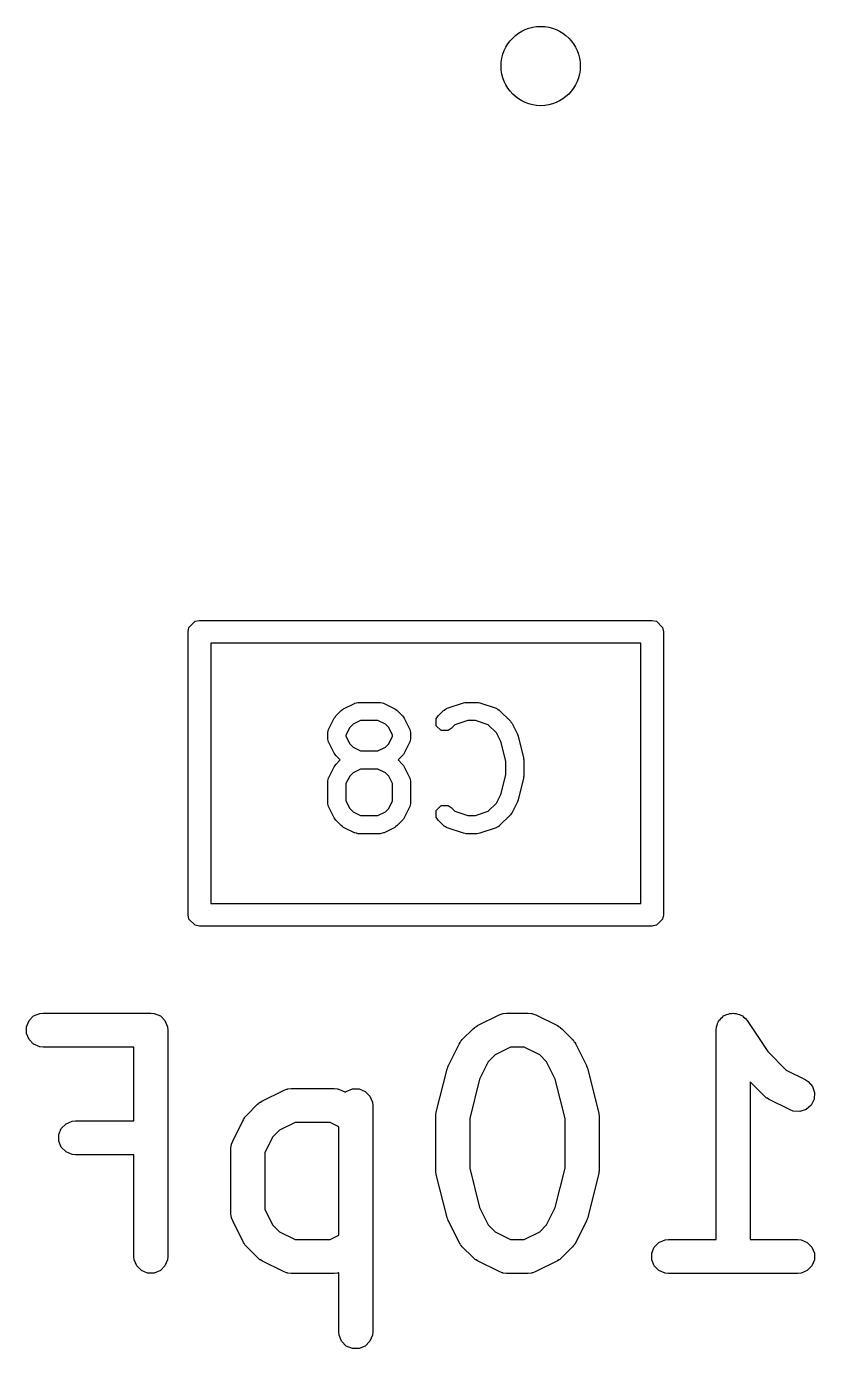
# Model space of a CAD drawing. Extents: x -0.08 to 1.99, y 0.07 to 3.69.
# Drawn here: x 1.2027 to 1.3398, y 0.8469 to 1.0769 of the extents above; entities that cross this region are included whole.
import ezdxf

# ---------------------------------------------------------------- set-up
doc = ezdxf.new("R2010")
doc.units = 0
doc.header["$MEASUREMENT"] = 0
doc.layers.add('BLACK', color=7, linetype='CONTINUOUS')

msp = doc.modelspace()

# ---------------------------------------------------------------- linework, layer by layer
at = {"layer": 'BLACK', "linetype": 'CONTINUOUS'}
for p, q in [((1.23096, 0.97237), (1.23202, 0.97343)), ((1.23202, 0.97343), (1.23278, 0.97358)), ((1.23278, 0.97358), (1.31152, 0.97358)), ((1.31152, 0.97358), (1.31227, 0.97343)), ((1.31227, 0.97343), (1.31333, 0.97237)), ((1.23081, 0.97161), (1.23096, 0.97237)), ((1.23081, 0.9224), (1.23081, 0.97161)), ((1.31333, 0.97237), (1.31348, 0.97161)), ((1.31348, 0.97161), (1.31348, 0.9224)), ((1.23474, 0.96965), (1.23474, 0.92437)), ((1.30955, 0.96965), (1.23474, 0.96965)), ((1.30955, 0.92437), (1.30955, 0.96965)), ((1.25785, 0.95822), (1.25972, 0.95916)), ((1.25972, 0.95916), (1.2598, 0.95918)), ((1.2598, 0.95918), (1.25983, 0.9592)), ((1.25983, 0.9592), (1.26007, 0.95925)), ((1.26007, 0.95925), (1.26032, 0.95932)), ((1.26032, 0.95932), (1.26035, 0.95931)), ((1.26035, 0.95931), (1.26043, 0.95932)), ((1.26043, 0.95932), (1.26418, 0.95932)), ((1.26418, 0.95932), (1.26426, 0.95931)), ((1.26426, 0.95931), (1.26429, 0.95932)), ((1.26429, 0.95932), (1.26453, 0.95925)), ((1.26453, 0.95925), (1.26478, 0.9592)), ((1.26478, 0.9592), (1.26481, 0.95918)), ((1.26481, 0.95918), (1.26488, 0.95916)), ((1.26488, 0.95916), (1.26676, 0.95822)), ((1.27587, 0.95831), (1.27868, 0.95924)), ((1.27868, 0.95924), (1.27893, 0.95928)), ((1.27893, 0.95928), (1.27918, 0.95932)), ((1.27918, 0.95932), (1.28105, 0.95932)), ((1.28105, 0.95932), (1.2813, 0.95928)), ((1.2813, 0.95928), (1.28155, 0.95924)), ((1.28155, 0.95924), (1.28436, 0.95831)), ((1.25621, 0.95658), (1.25636, 0.95678)), ((1.25636, 0.95678), (1.2565, 0.95699)), ((1.2565, 0.95699), (1.25744, 0.95793)), ((1.25744, 0.95793), (1.25765, 0.95807)), ((1.25765, 0.95807), (1.25785, 0.95822)), ((1.26676, 0.95822), (1.26696, 0.95807)), ((1.26696, 0.95807), (1.26717, 0.95793)), ((1.26717, 0.95793), (1.2681, 0.95699)), ((1.2681, 0.95699), (1.26824, 0.95678)), ((1.26824, 0.95678), (1.2684, 0.95658)), ((1.27397, 0.95648), (1.27431, 0.95699)), ((1.27431, 0.95699), (1.27525, 0.95793)), ((1.27525, 0.95793), (1.27532, 0.95797)), ((1.27532, 0.95797), (1.27533, 0.958)), ((1.27533, 0.958), (1.27555, 0.95813)), ((1.27555, 0.95813), (1.27576, 0.95827)), ((1.27576, 0.95827), (1.2758, 0.95827)), ((1.2758, 0.95827), (1.27587, 0.95831)), ((1.28436, 0.95831), (1.28443, 0.95827)), ((1.28443, 0.95827), (1.28447, 0.95827)), ((1.28447, 0.95827), (1.28468, 0.95813)), ((1.28468, 0.95813), (1.28489, 0.958)), ((1.28489, 0.958), (1.28491, 0.95797)), ((1.28491, 0.95797), (1.28498, 0.95793)), ((1.28498, 0.95793), (1.28685, 0.95605)), ((1.25511, 0.95411), (1.25517, 0.95436)), ((1.25517, 0.95436), (1.25522, 0.9546)), ((1.25522, 0.9546), (1.25525, 0.95463)), ((1.25525, 0.95463), (1.25527, 0.9547)), ((1.25527, 0.9547), (1.25621, 0.95658)), ((1.25891, 0.95494), (1.25825, 0.95363)), ((1.25949, 0.95552), (1.25891, 0.95494)), ((1.2608, 0.95618), (1.25949, 0.95552)), ((1.26381, 0.95618), (1.2608, 0.95618)), ((1.26512, 0.95552), (1.26381, 0.95618)), ((1.2657, 0.95494), (1.26512, 0.95552)), ((1.26635, 0.95363), (1.2657, 0.95494)), ((1.2684, 0.95658), (1.26934, 0.9547)), ((1.26934, 0.9547), (1.26936, 0.95463)), ((1.26936, 0.95463), (1.26938, 0.9546)), ((1.26938, 0.9546), (1.26943, 0.95436)), ((1.26943, 0.95436), (1.2695, 0.95411)), ((1.27397, 0.95527), (1.27397, 0.95648)), ((1.27482, 0.95442), (1.27397, 0.95527)), ((1.27603, 0.95442), (1.27482, 0.95442)), ((1.27654, 0.95476), (1.27603, 0.95442)), ((1.27721, 0.95544), (1.27654, 0.95476)), ((1.27943, 0.95618), (1.27721, 0.95544)), ((1.2808, 0.95618), (1.27943, 0.95618)), ((1.28301, 0.95544), (1.2808, 0.95618)), ((1.28444, 0.95401), (1.28301, 0.95544)), ((1.28685, 0.95605), (1.28699, 0.95584)), ((1.28699, 0.95584), (1.28715, 0.95564)), ((1.28715, 0.95564), (1.28808, 0.95377)), ((1.2551, 0.954), (1.25512, 0.95408)), ((1.2551, 0.95306), (1.2551, 0.954)), ((1.25512, 0.95299), (1.2551, 0.95306)), ((1.25512, 0.95408), (1.25511, 0.95411)), ((1.25511, 0.95295), (1.25512, 0.95299)), ((1.25517, 0.95271), (1.25511, 0.95295)), ((1.25522, 0.95246), (1.25517, 0.95271)), ((1.25525, 0.95243), (1.25522, 0.95246)), ((1.25527, 0.95236), (1.25525, 0.95243)), ((1.25621, 0.95048), (1.25527, 0.95236)), ((1.25825, 0.95363), (1.25825, 0.95343)), ((1.25825, 0.95343), (1.25891, 0.95212)), ((1.25891, 0.95212), (1.25949, 0.95155)), ((1.26512, 0.95155), (1.2657, 0.95212)), ((1.2657, 0.95212), (1.26635, 0.95343)), ((1.26635, 0.95343), (1.26635, 0.95363)), ((1.26934, 0.95236), (1.2684, 0.95048)), ((1.26936, 0.95243), (1.26934, 0.95236)), ((1.26938, 0.95246), (1.26936, 0.95243)), ((1.26943, 0.95271), (1.26938, 0.95246)), ((1.2695, 0.95295), (1.26943, 0.95271)), ((1.2695, 0.95411), (1.26949, 0.95408)), ((1.26949, 0.95408), (1.2695, 0.954)), ((1.2695, 0.95306), (1.26949, 0.95299)), ((1.26949, 0.95299), (1.2695, 0.95295)), ((1.2695, 0.954), (1.2695, 0.95306)), ((1.28519, 0.95251), (1.28444, 0.95401)), ((1.28604, 0.94912), (1.28519, 0.95251)), ((1.28808, 0.95377), (1.28813, 0.9536)), ((1.28813, 0.9536), (1.2882, 0.95345)), ((1.2882, 0.95345), (1.28914, 0.9497)), ((1.25636, 0.95028), (1.25621, 0.95048)), ((1.2565, 0.95007), (1.25636, 0.95028)), ((1.25726, 0.94931), (1.2565, 0.95007)), ((1.25949, 0.95155), (1.2608, 0.95089)), ((1.2608, 0.95089), (1.26381, 0.95089)), ((1.26381, 0.95089), (1.26512, 0.95155)), ((1.2681, 0.95007), (1.26734, 0.94931)), ((1.26824, 0.95028), (1.2681, 0.95007)), ((1.2684, 0.95048), (1.26824, 0.95028)), ((1.28914, 0.9497), (1.28915, 0.9495)), ((1.25527, 0.94627), (1.25621, 0.94814)), ((1.25621, 0.94814), (1.25636, 0.94834)), ((1.25636, 0.94834), (1.2565, 0.94855)), ((1.2565, 0.94855), (1.25726, 0.94931)), ((1.2608, 0.94774), (1.25949, 0.94708)), ((1.26381, 0.94774), (1.2608, 0.94774)), ((1.26512, 0.94708), (1.26381, 0.94774)), ((1.26734, 0.94931), (1.2681, 0.94855)), ((1.2681, 0.94855), (1.26824, 0.94834)), ((1.26824, 0.94834), (1.2684, 0.94814)), ((1.2684, 0.94814), (1.26934, 0.94627)), ((1.28604, 0.9467), (1.28604, 0.94912)), ((1.28915, 0.9495), (1.28919, 0.94931)), ((1.28919, 0.94931), (1.28919, 0.9465)), ((1.2551, 0.94556), (1.25512, 0.94564)), ((1.2551, 0.94181), (1.2551, 0.94556)), ((1.25511, 0.94568), (1.25517, 0.94592)), ((1.25512, 0.94564), (1.25511, 0.94568)), ((1.25517, 0.94592), (1.25522, 0.94617)), ((1.25522, 0.94617), (1.25525, 0.94619)), ((1.25525, 0.94619), (1.25527, 0.94627)), ((1.25891, 0.94651), (1.25825, 0.94519)), ((1.25825, 0.94519), (1.25825, 0.94219)), ((1.25949, 0.94708), (1.25891, 0.94651)), ((1.2657, 0.94651), (1.26512, 0.94708)), ((1.26635, 0.94519), (1.2657, 0.94651)), ((1.26635, 0.94219), (1.26635, 0.94519)), ((1.26934, 0.94627), (1.26936, 0.94619)), ((1.26936, 0.94619), (1.26938, 0.94617)), ((1.26938, 0.94617), (1.26943, 0.94592)), ((1.26943, 0.94592), (1.2695, 0.94568)), ((1.2695, 0.94568), (1.26949, 0.94564)), ((1.26949, 0.94564), (1.2695, 0.94556)), ((1.2695, 0.94556), (1.2695, 0.94181)), ((1.28519, 0.9433), (1.28604, 0.9467)), ((1.28914, 0.94612), (1.2882, 0.94237)), ((1.28915, 0.94631), (1.28914, 0.94612)), ((1.28919, 0.9465), (1.28915, 0.94631)), ((1.28444, 0.94181), (1.28519, 0.9433)), ((1.25512, 0.94174), (1.2551, 0.94181)), ((1.25511, 0.9417), (1.25512, 0.94174)), ((1.25517, 0.94146), (1.25511, 0.9417)), ((1.25522, 0.94121), (1.25517, 0.94146)), ((1.25525, 0.94119), (1.25522, 0.94121)), ((1.25527, 0.94111), (1.25525, 0.94119)), ((1.25621, 0.93924), (1.25527, 0.94111)), ((1.25825, 0.94219), (1.25891, 0.94087)), ((1.25891, 0.94087), (1.25949, 0.9403)), ((1.26512, 0.9403), (1.2657, 0.94087)), ((1.2657, 0.94087), (1.26635, 0.94219)), ((1.26934, 0.94111), (1.2684, 0.93924)), ((1.26936, 0.94119), (1.26934, 0.94111)), ((1.26938, 0.94121), (1.26936, 0.94119)), ((1.26943, 0.94146), (1.26938, 0.94121)), ((1.2695, 0.9417), (1.26943, 0.94146)), ((1.2695, 0.94181), (1.26949, 0.94174)), ((1.26949, 0.94174), (1.2695, 0.9417)), ((1.27397, 0.94054), (1.27482, 0.94139)), ((1.27397, 0.93934), (1.27397, 0.94054)), ((1.27482, 0.94139), (1.27603, 0.94139)), ((1.27603, 0.94139), (1.27654, 0.94105)), ((1.27654, 0.94105), (1.27721, 0.94038)), ((1.28301, 0.94038), (1.28444, 0.94181)), ((1.28808, 0.94205), (1.28715, 0.94017)), ((1.28813, 0.94221), (1.28808, 0.94205)), ((1.2882, 0.94237), (1.28813, 0.94221)), ((1.25636, 0.93904), (1.25621, 0.93924)), ((1.2565, 0.93883), (1.25636, 0.93904)), ((1.25744, 0.93789), (1.2565, 0.93883)), ((1.25949, 0.9403), (1.2608, 0.93964)), ((1.2608, 0.93964), (1.26381, 0.93964)), ((1.26381, 0.93964), (1.26512, 0.9403)), ((1.2681, 0.93883), (1.26717, 0.93789)), ((1.26824, 0.93904), (1.2681, 0.93883)), ((1.2684, 0.93924), (1.26824, 0.93904)), ((1.27431, 0.93883), (1.27397, 0.93934)), ((1.27525, 0.93789), (1.27431, 0.93883)), ((1.27721, 0.94038), (1.27943, 0.93964)), ((1.27943, 0.93964), (1.2808, 0.93964)), ((1.2808, 0.93964), (1.28301, 0.94038)), ((1.28685, 0.93976), (1.28498, 0.93789)), ((1.28699, 0.93997), (1.28685, 0.93976)), ((1.28715, 0.94017), (1.28699, 0.93997)), ((1.25765, 0.93775), (1.25744, 0.93789)), ((1.25785, 0.93759), (1.25765, 0.93775)), ((1.25972, 0.93666), (1.25785, 0.93759)), ((1.2598, 0.93664), (1.25972, 0.93666)), ((1.25983, 0.93661), (1.2598, 0.93664)), ((1.26007, 0.93656), (1.25983, 0.93661)), ((1.26032, 0.93649), (1.26007, 0.93656)), ((1.26035, 0.93651), (1.26032, 0.93649)), ((1.26043, 0.93649), (1.26035, 0.93651)), ((1.26418, 0.93649), (1.26043, 0.93649)), ((1.26426, 0.93651), (1.26418, 0.93649)), ((1.26429, 0.93649), (1.26426, 0.93651)), ((1.26453, 0.93656), (1.26429, 0.93649)), ((1.26478, 0.93661), (1.26453, 0.93656)), ((1.26481, 0.93664), (1.26478, 0.93661)), ((1.26488, 0.93666), (1.26481, 0.93664)), ((1.26676, 0.93759), (1.26488, 0.93666)), ((1.26696, 0.93775), (1.26676, 0.93759)), ((1.26717, 0.93789), (1.26696, 0.93775)), ((1.27532, 0.93784), (1.27525, 0.93789)), ((1.27533, 0.93781), (1.27532, 0.93784)), ((1.27555, 0.93769), (1.27533, 0.93781)), ((1.27576, 0.93755), (1.27555, 0.93769)), ((1.2758, 0.93755), (1.27576, 0.93755)), ((1.27587, 0.93751), (1.2758, 0.93755)), ((1.27868, 0.93657), (1.27587, 0.93751)), ((1.27893, 0.93654), (1.27868, 0.93657)), ((1.27918, 0.93649), (1.27893, 0.93654)), ((1.28105, 0.93649), (1.27918, 0.93649)), ((1.2813, 0.93654), (1.28105, 0.93649)), ((1.28155, 0.93657), (1.2813, 0.93654)), ((1.28436, 0.93751), (1.28155, 0.93657)), ((1.28443, 0.93755), (1.28436, 0.93751)), ((1.28447, 0.93755), (1.28443, 0.93755)), ((1.28468, 0.93769), (1.28447, 0.93755)), ((1.28489, 0.93781), (1.28468, 0.93769)), ((1.28491, 0.93784), (1.28489, 0.93781)), ((1.28498, 0.93789), (1.28491, 0.93784)), ((1.23096, 0.92165), (1.23081, 0.9224)), ((1.23474, 0.92437), (1.30955, 0.92437)), ((1.31348, 0.9224), (1.31333, 0.92165)), ((1.23202, 0.92058), (1.23096, 0.92165)), ((1.23278, 0.92043), (1.23202, 0.92058)), ((1.31152, 0.92043), (1.23278, 0.92043)), ((1.31227, 0.92058), (1.31152, 0.92043)), ((1.31333, 0.92165), (1.31227, 0.92058)), ((1.2027, 0.90291), (1.20314, 0.90397)), ((1.20314, 0.90397), (1.20395, 0.90479)), ((1.20395, 0.90479), (1.20502, 0.90523)), ((1.20502, 0.90523), (1.20559, 0.90528)), ((1.20559, 0.90528), (1.22434, 0.90528)), ((1.22434, 0.90528), (1.22492, 0.90523)), ((1.22492, 0.90523), (1.22598, 0.90479)), ((1.22598, 0.90479), (1.22679, 0.90397)), ((1.22679, 0.90397), (1.22724, 0.90291)), ((1.28114, 0.9031), (1.28489, 0.90497)), ((1.28489, 0.90497), (1.28543, 0.90518)), ((1.28543, 0.90518), (1.28553, 0.90519)), ((1.28553, 0.90519), (1.28563, 0.90523)), ((1.28563, 0.90523), (1.28621, 0.90528)), ((1.28621, 0.90528), (1.28996, 0.90528)), ((1.28996, 0.90528), (1.29053, 0.90523)), ((1.29053, 0.90523), (1.29063, 0.90519)), ((1.29063, 0.90519), (1.29074, 0.90518)), ((1.29074, 0.90518), (1.29128, 0.90497)), ((1.29128, 0.90497), (1.29503, 0.9031)), ((1.32285, 0.90346), (1.32301, 0.9037)), ((1.32301, 0.9037), (1.32312, 0.90397)), ((1.32312, 0.90397), (1.32333, 0.90418)), ((1.32333, 0.90418), (1.32349, 0.90442)), ((1.32349, 0.90442), (1.32373, 0.90458)), ((1.32373, 0.90458), (1.32394, 0.90479)), ((1.32394, 0.90479), (1.32421, 0.9049)), ((1.32421, 0.9049), (1.32445, 0.90506)), ((1.32445, 0.90506), (1.32473, 0.90512)), ((1.32473, 0.90512), (1.325, 0.90523)), ((1.325, 0.90523), (1.32529, 0.90523)), ((1.32529, 0.90523), (1.32558, 0.90528)), ((1.32558, 0.90528), (1.32586, 0.90523)), ((1.32586, 0.90523), (1.32615, 0.90523)), ((1.32615, 0.90523), (1.32642, 0.90511)), ((1.32642, 0.90511), (1.32671, 0.90506)), ((1.32671, 0.90506), (1.32695, 0.9049)), ((1.32695, 0.9049), (1.32722, 0.90479)), ((1.32722, 0.90479), (1.32742, 0.90458)), ((1.32742, 0.90458), (1.32767, 0.90442)), ((1.32767, 0.90442), (1.32803, 0.90397)), ((1.32803, 0.90397), (1.32803, 0.90397)), ((1.32803, 0.90397), (1.32803, 0.90397)), ((1.32803, 0.90397), (1.32803, 0.90397)), ((1.32803, 0.90397), (1.33162, 0.89859)), ((1.2027, 0.90175), (1.2027, 0.90291)), ((1.20314, 0.90069), (1.2027, 0.90175)), ((1.22724, 0.90291), (1.22729, 0.90233)), ((1.22729, 0.90233), (1.22729, 0.86296)), ((1.27849, 0.90067), (1.28037, 0.90254)), ((1.28037, 0.90254), (1.2806, 0.90273)), ((1.2806, 0.90273), (1.28065, 0.90279)), ((1.28065, 0.90279), (1.28074, 0.90284)), ((1.28074, 0.90284), (1.28082, 0.90291)), ((1.28082, 0.90291), (1.28089, 0.90294)), ((1.28089, 0.90294), (1.28114, 0.9031)), ((1.29503, 0.9031), (1.29527, 0.90294)), ((1.29527, 0.90294), (1.29535, 0.90291)), ((1.29535, 0.90291), (1.29543, 0.90284)), ((1.29543, 0.90284), (1.29552, 0.90279)), ((1.29552, 0.90279), (1.29557, 0.90273)), ((1.29557, 0.90273), (1.29579, 0.90254)), ((1.29579, 0.90254), (1.29767, 0.90067)), ((1.32262, 0.90234), (1.32268, 0.90291)), ((1.32262, 0.90233), (1.32262, 0.90234)), ((1.32262, 0.86591), (1.32262, 0.90233)), ((1.32262, 0.90233), (1.32262, 0.90233)), ((1.32262, 0.90233), (1.32262, 0.90233)), ((1.32268, 0.90291), (1.32279, 0.90318)), ((1.32279, 0.90318), (1.32285, 0.90346)), ((1.20395, 0.89987), (1.20314, 0.90069)), ((1.20502, 0.89943), (1.20395, 0.89987)), ((1.20559, 0.89938), (1.20502, 0.89943)), ((1.22139, 0.89938), (1.20559, 0.89938)), ((1.22139, 0.88654), (1.22139, 0.89938)), ((1.27607, 0.89615), (1.27794, 0.8999)), ((1.27794, 0.8999), (1.2781, 0.90015)), ((1.2781, 0.90015), (1.27813, 0.90022)), ((1.27813, 0.90022), (1.27819, 0.9003)), ((1.27819, 0.9003), (1.27825, 0.90039)), ((1.27825, 0.90039), (1.27831, 0.90044)), ((1.27831, 0.90044), (1.27849, 0.90067)), ((1.2869, 0.89938), (1.28421, 0.89803)), ((1.28926, 0.89938), (1.2869, 0.89938)), ((1.29196, 0.89803), (1.28926, 0.89938)), ((1.29767, 0.90067), (1.29785, 0.90044)), ((1.29785, 0.90044), (1.29791, 0.90039)), ((1.29791, 0.90039), (1.29797, 0.9003)), ((1.29797, 0.9003), (1.29804, 0.90022)), ((1.29804, 0.90022), (1.29807, 0.90015)), ((1.29807, 0.90015), (1.29822, 0.8999)), ((1.29822, 0.8999), (1.3001, 0.89615)), ((1.28301, 0.89683), (1.28149, 0.8938)), ((1.28421, 0.89803), (1.28301, 0.89683)), ((1.29315, 0.89683), (1.29196, 0.89803)), ((1.29467, 0.8938), (1.29315, 0.89683)), ((1.33162, 0.89859), (1.33482, 0.89538)), ((1.27397, 0.88805), (1.27584, 0.89555)), ((1.27584, 0.89555), (1.27586, 0.89559)), ((1.27586, 0.89561), (1.27595, 0.89585)), ((1.27586, 0.89559), (1.27586, 0.89561)), ((1.27595, 0.89585), (1.27604, 0.89609)), ((1.27604, 0.89609), (1.27605, 0.89611)), ((1.27605, 0.89611), (1.27607, 0.89615)), ((1.3001, 0.89615), (1.30011, 0.89611)), ((1.30011, 0.89611), (1.30012, 0.89609)), ((1.30012, 0.89609), (1.30021, 0.89585)), ((1.30021, 0.89585), (1.3003, 0.89561)), ((1.3003, 0.89561), (1.3003, 0.89559)), ((1.3003, 0.89559), (1.30032, 0.89555)), ((1.30032, 0.89555), (1.30219, 0.88805)), ((1.33482, 0.89538), (1.33815, 0.89372)), ((1.28149, 0.8938), (1.27979, 0.88697)), ((1.29638, 0.88697), (1.29467, 0.8938)), ((1.33099, 0.89087), (1.32853, 0.89333)), ((1.32853, 0.89333), (1.32853, 0.86591)), ((1.33815, 0.89372), (1.33864, 0.89341)), ((1.33864, 0.89341), (1.33939, 0.89254)), ((1.33939, 0.89254), (1.33975, 0.89145)), ((1.24339, 0.88982), (1.24364, 0.88997)), ((1.24364, 0.88997), (1.24739, 0.89185)), ((1.24739, 0.89185), (1.24793, 0.89205)), ((1.24793, 0.89205), (1.24804, 0.89206)), ((1.24804, 0.89206), (1.24813, 0.8921)), ((1.24813, 0.8921), (1.24871, 0.89216)), ((1.24871, 0.89216), (1.25621, 0.89216)), ((1.25621, 0.89216), (1.25679, 0.8921)), ((1.25679, 0.8921), (1.25688, 0.89206)), ((1.25688, 0.89206), (1.25699, 0.89205)), ((1.25699, 0.89205), (1.25753, 0.89185)), ((1.25753, 0.89185), (1.25818, 0.89152)), ((1.25818, 0.89152), (1.25832, 0.89166)), ((1.25832, 0.89166), (1.25938, 0.8921)), ((1.25938, 0.8921), (1.26054, 0.8921)), ((1.26054, 0.8921), (1.2616, 0.89166)), ((1.2616, 0.89166), (1.26241, 0.89085)), ((1.26241, 0.89085), (1.26286, 0.88978)), ((1.33121, 0.89068), (1.33099, 0.89087)), ((1.33127, 0.89062), (1.33121, 0.89068)), ((1.33135, 0.89057), (1.33127, 0.89062)), ((1.33144, 0.8905), (1.33135, 0.89057)), ((1.33151, 0.89047), (1.33144, 0.8905)), ((1.33176, 0.89032), (1.33151, 0.89047)), ((1.3355, 0.88844), (1.33176, 0.89032)), ((1.33967, 0.8903), (1.33916, 0.88927)), ((1.33975, 0.89145), (1.33967, 0.8903)), ((1.241, 0.88755), (1.24287, 0.88942)), ((1.24287, 0.88942), (1.2431, 0.88961)), ((1.2431, 0.88961), (1.24315, 0.88966)), ((1.24315, 0.88966), (1.24324, 0.88972)), ((1.24324, 0.88972), (1.24332, 0.88979)), ((1.24332, 0.88979), (1.24339, 0.88982)), ((1.26286, 0.88978), (1.26291, 0.88921)), ((1.26291, 0.88921), (1.26291, 0.84984)), ((1.27388, 0.88748), (1.27392, 0.88769)), ((1.27392, 0.88769), (1.27394, 0.88791)), ((1.27394, 0.88791), (1.27395, 0.88795)), ((1.27395, 0.88795), (1.27397, 0.88805)), ((1.30219, 0.88805), (1.30221, 0.88795)), ((1.30221, 0.88795), (1.30223, 0.88791)), ((1.30223, 0.88791), (1.30225, 0.88769)), ((1.30225, 0.88769), (1.30228, 0.88748)), ((1.33605, 0.88823), (1.3355, 0.88844)), ((1.33719, 0.88815), (1.33605, 0.88823)), ((1.33829, 0.88852), (1.33719, 0.88815)), ((1.33916, 0.88927), (1.33829, 0.88852)), ((1.20876, 0.88522), (1.20958, 0.88604)), ((1.20958, 0.88604), (1.21064, 0.88648)), ((1.21064, 0.88648), (1.21122, 0.88654)), ((1.21122, 0.88654), (1.22139, 0.88654)), ((1.23857, 0.88303), (1.24045, 0.88678)), ((1.24045, 0.88678), (1.2406, 0.88703)), ((1.2406, 0.88703), (1.24063, 0.8871)), ((1.24063, 0.8871), (1.2407, 0.88718)), ((1.2407, 0.88718), (1.24075, 0.88727)), ((1.24075, 0.88727), (1.24081, 0.88732)), ((1.24081, 0.88732), (1.241, 0.88755)), ((1.24941, 0.88625), (1.24671, 0.88491)), ((1.25551, 0.88625), (1.24941, 0.88625)), ((1.25701, 0.88551), (1.25551, 0.88625)), ((1.25701, 0.86666), (1.25701, 0.88551)), ((1.27389, 0.88743), (1.27388, 0.88748)), ((1.27388, 0.88733), (1.27389, 0.88743)), ((1.27388, 0.87796), (1.27388, 0.88733)), ((1.27979, 0.88697), (1.27979, 0.87832)), ((1.29638, 0.87832), (1.29638, 0.88697)), ((1.30228, 0.88748), (1.30227, 0.88743)), ((1.30227, 0.88743), (1.30228, 0.88733)), ((1.30228, 0.88733), (1.30228, 0.87796)), ((1.20832, 0.88416), (1.20876, 0.88522)), ((1.20832, 0.88301), (1.20832, 0.88416)), ((1.20876, 0.88194), (1.20832, 0.88301)), ((1.23836, 0.88249), (1.23857, 0.88303)), ((1.24551, 0.88371), (1.24416, 0.88101)), ((1.24671, 0.88491), (1.24551, 0.88371)), ((1.20958, 0.88113), (1.20876, 0.88194)), ((1.21064, 0.88069), (1.20958, 0.88113)), ((1.23826, 0.88171), (1.23832, 0.88228)), ((1.23826, 0.87046), (1.23826, 0.88171)), ((1.23832, 0.88228), (1.23836, 0.88238)), ((1.23836, 0.88238), (1.23836, 0.88249)), ((1.24416, 0.88101), (1.24416, 0.87116)), ((1.21122, 0.88063), (1.21064, 0.88069)), ((1.22139, 0.88063), (1.21122, 0.88063)), ((1.22139, 0.86296), (1.22139, 0.88063)), ((1.27389, 0.87786), (1.27388, 0.87796)), ((1.27388, 0.87781), (1.27389, 0.87786)), ((1.27392, 0.8776), (1.27388, 0.87781)), ((1.27394, 0.87738), (1.27392, 0.8776)), ((1.27395, 0.87734), (1.27394, 0.87738)), ((1.27397, 0.87724), (1.27395, 0.87734)), ((1.27584, 0.86974), (1.27397, 0.87724)), ((1.27979, 0.87832), (1.28149, 0.87149)), ((1.29467, 0.87149), (1.29638, 0.87832)), ((1.30219, 0.87724), (1.30032, 0.86974)), ((1.30221, 0.87734), (1.30219, 0.87724)), ((1.30223, 0.87738), (1.30221, 0.87734)), ((1.30225, 0.8776), (1.30223, 0.87738)), ((1.30228, 0.87781), (1.30225, 0.8776)), ((1.30228, 0.87796), (1.30227, 0.87786)), ((1.30227, 0.87786), (1.30228, 0.87781)), ((1.23832, 0.86988), (1.23826, 0.87046)), ((1.23836, 0.86978), (1.23832, 0.86988)), ((1.23836, 0.86968), (1.23836, 0.86978)), ((1.23857, 0.86914), (1.23836, 0.86968)), ((1.24416, 0.87116), (1.24551, 0.86846)), ((1.27586, 0.8697), (1.27584, 0.86974)), ((1.27586, 0.86968), (1.27586, 0.8697)), ((1.27595, 0.86944), (1.27586, 0.86968)), ((1.27604, 0.8692), (1.27595, 0.86944)), ((1.28149, 0.87149), (1.28301, 0.86846)), ((1.29315, 0.86846), (1.29467, 0.87149)), ((1.30021, 0.86944), (1.30012, 0.8692)), ((1.3003, 0.86968), (1.30021, 0.86944)), ((1.30032, 0.86974), (1.3003, 0.8697)), ((1.3003, 0.8697), (1.3003, 0.86968)), ((1.24045, 0.86539), (1.23857, 0.86914)), ((1.24551, 0.86846), (1.24671, 0.86726)), ((1.24671, 0.86726), (1.24941, 0.86591)), ((1.27605, 0.86918), (1.27604, 0.8692)), ((1.27607, 0.86914), (1.27605, 0.86918)), ((1.27794, 0.86539), (1.27607, 0.86914)), ((1.28301, 0.86846), (1.28421, 0.86726)), ((1.28421, 0.86726), (1.2869, 0.86591)), ((1.28926, 0.86591), (1.29196, 0.86726)), ((1.29196, 0.86726), (1.29315, 0.86846)), ((1.3001, 0.86914), (1.29822, 0.86539)), ((1.30011, 0.86918), (1.3001, 0.86914)), ((1.30012, 0.8692), (1.30011, 0.86918)), ((1.2406, 0.86514), (1.24045, 0.86539)), ((1.24063, 0.86507), (1.2406, 0.86514)), ((1.2407, 0.86499), (1.24063, 0.86507)), ((1.24075, 0.8649), (1.2407, 0.86499)), ((1.24081, 0.86485), (1.24075, 0.8649)), ((1.241, 0.86462), (1.24081, 0.86485)), ((1.24287, 0.86275), (1.241, 0.86462)), ((1.24941, 0.86591), (1.25551, 0.86591)), ((1.25551, 0.86591), (1.25701, 0.86666)), ((1.2781, 0.86514), (1.27794, 0.86539)), ((1.27813, 0.86507), (1.2781, 0.86514)), ((1.27819, 0.86499), (1.27813, 0.86507)), ((1.27825, 0.8649), (1.27819, 0.86499)), ((1.27831, 0.86485), (1.27825, 0.8649)), ((1.27849, 0.86462), (1.27831, 0.86485)), ((1.28037, 0.86275), (1.27849, 0.86462)), ((1.2869, 0.86591), (1.28926, 0.86591)), ((1.29767, 0.86462), (1.29579, 0.86275)), ((1.29785, 0.86485), (1.29767, 0.86462)), ((1.29791, 0.8649), (1.29785, 0.86485)), ((1.29797, 0.86499), (1.29791, 0.8649)), ((1.29804, 0.86507), (1.29797, 0.86499)), ((1.29807, 0.86514), (1.29804, 0.86507)), ((1.29822, 0.86539), (1.29807, 0.86514)), ((1.31187, 0.8646), (1.31269, 0.86541)), ((1.31269, 0.86541), (1.31375, 0.86586)), ((1.31375, 0.86586), (1.31433, 0.86591)), ((1.31433, 0.86591), (1.32262, 0.86591)), ((1.32853, 0.86591), (1.33683, 0.86591)), ((1.33683, 0.86591), (1.3374, 0.86586)), ((1.3374, 0.86586), (1.33847, 0.86541)), ((1.33847, 0.86541), (1.33928, 0.8646)), ((1.22144, 0.86238), (1.22139, 0.86296)), ((1.22188, 0.86132), (1.22144, 0.86238)), ((1.22724, 0.86238), (1.22679, 0.86132)), ((1.22729, 0.86296), (1.22724, 0.86238)), ((1.2431, 0.86256), (1.24287, 0.86275)), ((1.24315, 0.8625), (1.2431, 0.86256)), ((1.24324, 0.86245), (1.24315, 0.8625)), ((1.24332, 0.86238), (1.24324, 0.86245)), ((1.24339, 0.86235), (1.24332, 0.86238)), ((1.24364, 0.86219), (1.24339, 0.86235)), ((1.2806, 0.86256), (1.28037, 0.86275)), ((1.28065, 0.8625), (1.2806, 0.86256)), ((1.28074, 0.86245), (1.28065, 0.8625)), ((1.28082, 0.86238), (1.28074, 0.86245)), ((1.28089, 0.86235), (1.28082, 0.86238)), ((1.28114, 0.86219), (1.28089, 0.86235)), ((1.29527, 0.86235), (1.29503, 0.86219)), ((1.29535, 0.86238), (1.29527, 0.86235)), ((1.29543, 0.86245), (1.29535, 0.86238)), ((1.29552, 0.8625), (1.29543, 0.86245)), ((1.29557, 0.86256), (1.29552, 0.8625)), ((1.29579, 0.86275), (1.29557, 0.86256)), ((1.31143, 0.86354), (1.31187, 0.8646)), ((1.31143, 0.86238), (1.31143, 0.86354)), ((1.31187, 0.86132), (1.31143, 0.86238)), ((1.33928, 0.8646), (1.33972, 0.86354)), ((1.33972, 0.86238), (1.33928, 0.86132)), ((1.33972, 0.86354), (1.33972, 0.86238)), ((1.2227, 0.8605), (1.22188, 0.86132)), ((1.22376, 0.86006), (1.2227, 0.8605)), ((1.22492, 0.86006), (1.22376, 0.86006)), ((1.22598, 0.8605), (1.22492, 0.86006)), ((1.22679, 0.86132), (1.22598, 0.8605)), ((1.24739, 0.86032), (1.24364, 0.86219)), ((1.24793, 0.86011), (1.24739, 0.86032)), ((1.24804, 0.8601), (1.24793, 0.86011)), ((1.24813, 0.86006), (1.24804, 0.8601)), ((1.24871, 0.86001), (1.24813, 0.86006)), ((1.25679, 0.86006), (1.25621, 0.86001)), ((1.25688, 0.8601), (1.25679, 0.86006)), ((1.25699, 0.86011), (1.25688, 0.8601)), ((1.25701, 0.86012), (1.25699, 0.86011)), ((1.25701, 0.84984), (1.25701, 0.86012)), ((1.28489, 0.86032), (1.28114, 0.86219)), ((1.28543, 0.86011), (1.28489, 0.86032)), ((1.28553, 0.8601), (1.28543, 0.86011)), ((1.28563, 0.86006), (1.28553, 0.8601)), ((1.28621, 0.86001), (1.28563, 0.86006)), ((1.29053, 0.86006), (1.28996, 0.86001)), ((1.29063, 0.8601), (1.29053, 0.86006)), ((1.29074, 0.86011), (1.29063, 0.8601)), ((1.29128, 0.86032), (1.29074, 0.86011)), ((1.29503, 0.86219), (1.29128, 0.86032)), ((1.31269, 0.8605), (1.31187, 0.86132)), ((1.31375, 0.86006), (1.31269, 0.8605)), ((1.31433, 0.86001), (1.31375, 0.86006)), ((1.3374, 0.86006), (1.33683, 0.86001)), ((1.33847, 0.8605), (1.3374, 0.86006)), ((1.33928, 0.86132), (1.33847, 0.8605)), ((1.25621, 0.86001), (1.24871, 0.86001)), ((1.28996, 0.86001), (1.28621, 0.86001)), ((1.33683, 0.86001), (1.31433, 0.86001)), ((1.25706, 0.84926), (1.25701, 0.84984)), ((1.2575, 0.8482), (1.25706, 0.84926)), ((1.26286, 0.84926), (1.26241, 0.8482)), ((1.26291, 0.84984), (1.26286, 0.84926)), ((1.25832, 0.84738), (1.2575, 0.8482)), ((1.25938, 0.84694), (1.25832, 0.84738)), ((1.26054, 0.84694), (1.25938, 0.84694)), ((1.2616, 0.84738), (1.26054, 0.84694)), ((1.26241, 0.8482), (1.2616, 0.84738))]:
    msp.add_line(p, q, dxfattribs=at)
at = {"layer": 'BLACK'}
msp.add_circle((1.29213, 1.07), 0.00689, dxfattribs=at)

doc.saveas('drawing.dxf')
